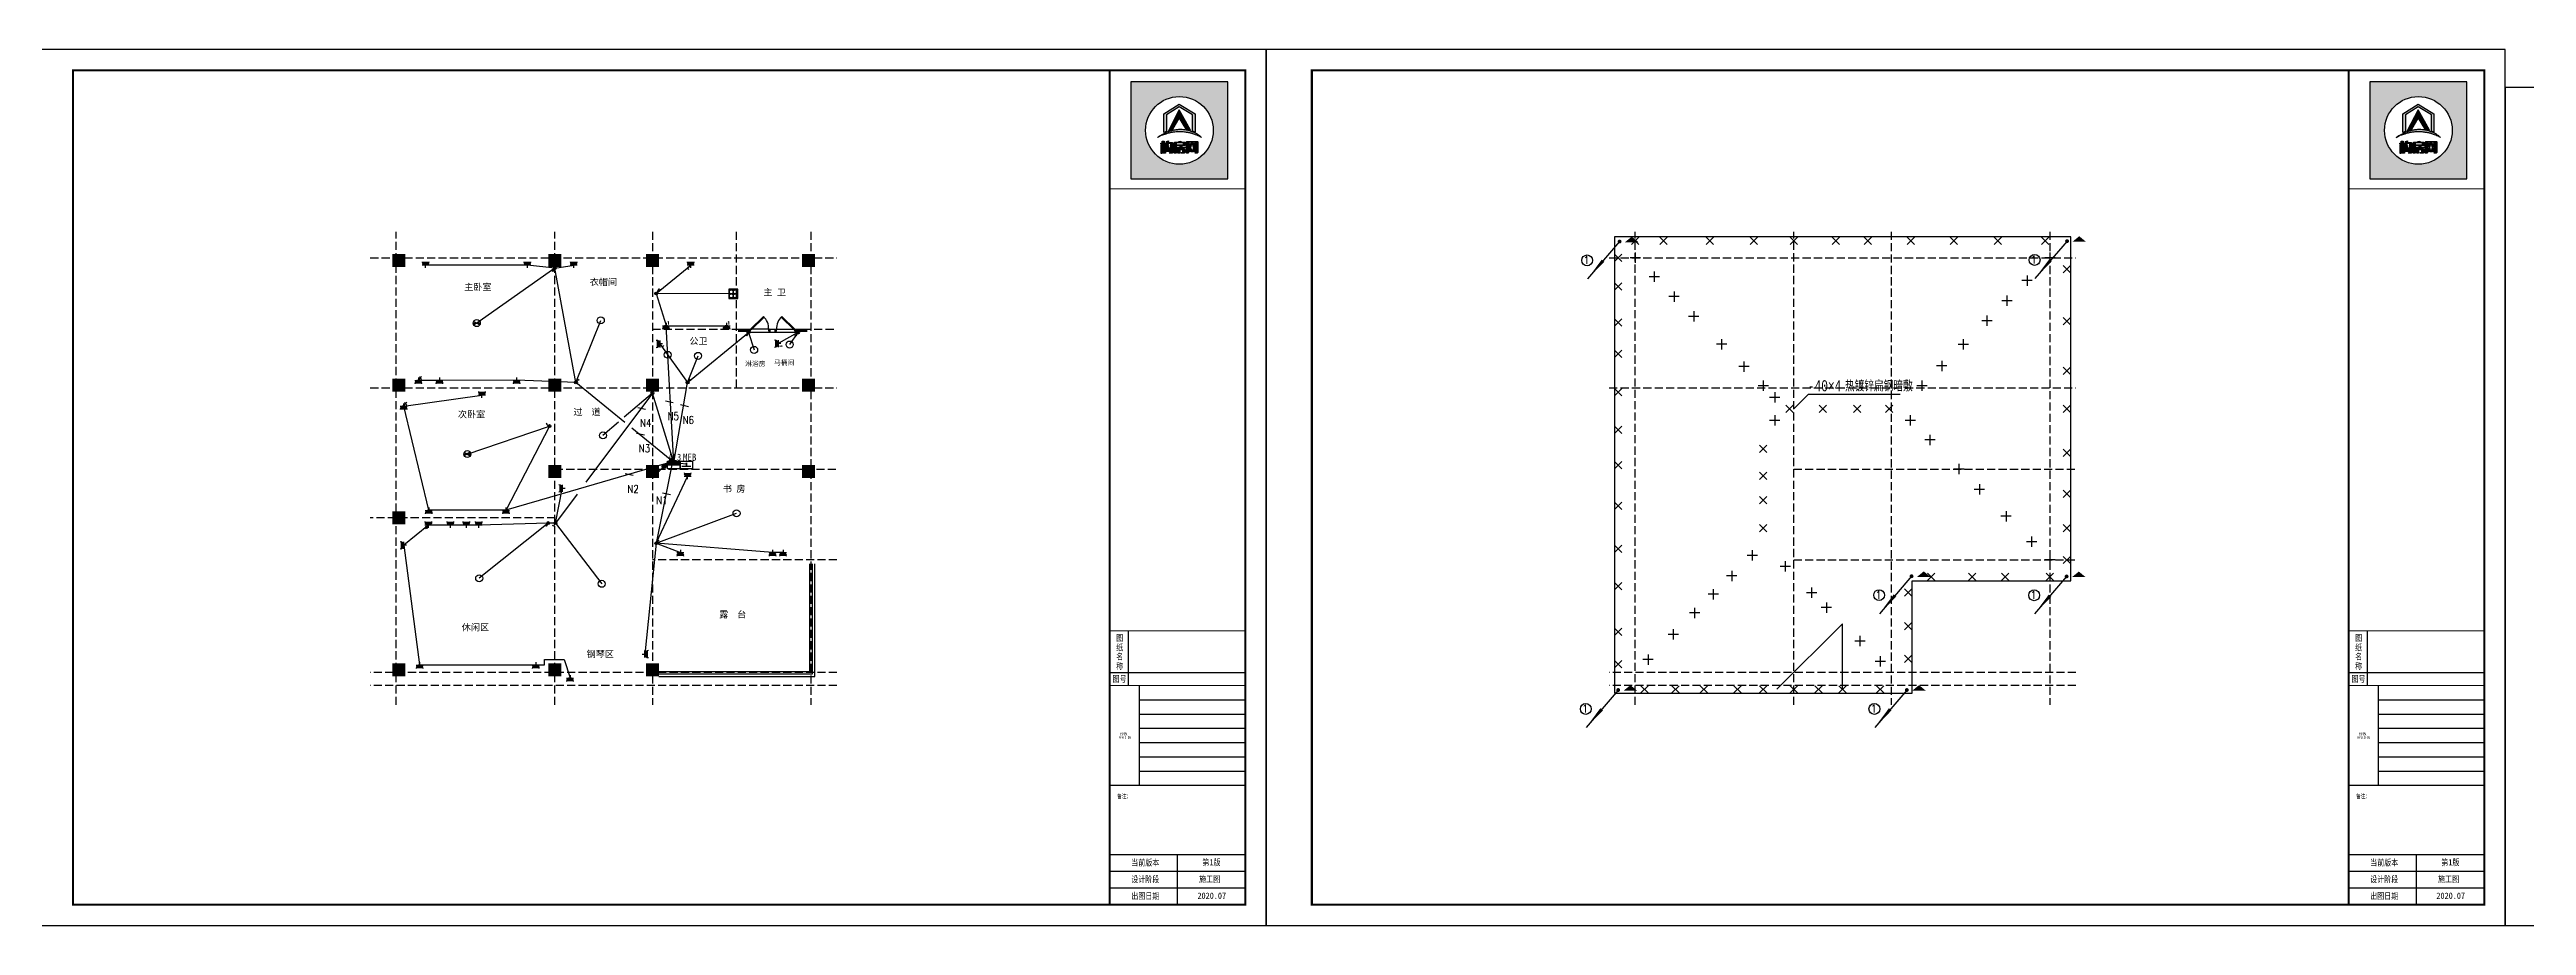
# Model space of a CAD drawing. Header units: millimetres. Extents: x -807114 to 42513, y -468455 to -61603.
# Drawn here: x -183873 to -107660, y -228981 to -202027 of the extents above; entities that cross this region are included whole.
import ezdxf
from ezdxf.enums import TextEntityAlignment as Align

# ---------------------------------------------------------------- set-up
doc = ezdxf.new("R2010")
doc.units = ezdxf.units.MM
doc.header["$LTSCALE"] = 1000
doc.linetypes.add('DASH', pattern=[0.35, 0.25, -0.1])
for name, color, linetype in [('2', 2, 'Continuous'), ('8', 8, 'Continuous'), ('_汉字', 7, 'Continuous'), ('EQUIP-动力', 3, 'Continuous'), ('EQUIP-照明', 3, 'Continuous'), ('EQUIP-箱柜', 3, 'Continuous'), ('FF-FIXT', 31, 'Continuous'), ('KL截面', 30, 'Continuous'), ('LWIRE', 4, 'Continuous'), ('PUB_TEXT', 3, 'Continuous'), ('PUB_TITLE', 4, 'Continuous'), ('WIRE-照明', 230, 'Continuous'), ('建-屋顶', 4, 'Continuous'), ('建-窗', 4, 'Continuous'), ('建-轴', 1, 'Continuous')]:
    doc.layers.add(name, color=color, linetype=linetype)
doc.styles.add('_TCH_LABEL', font='COMPLEX', dxfattribs={"bigfont": 'GBCBIG'})
doc.styles.add('COMPLEX', font='COMPLEX')
doc.styles.add('D', font='simhei.ttf', dxfattribs={"width": 0.75, "height": 7})
doc.styles.add('HZTXT', font='MONOTXT', dxfattribs={"width": 0.7, "height": 450, "bigfont": 'HZTXT'})
doc.styles.add('ROMANS', font='romans', dxfattribs={"width": 0.8})
doc.styles.add('ZDBOX', font='simsun.ttc', dxfattribs={"width": 0.7})
doc.styles.add('图框', font='simsun.ttc', dxfattribs={"width": 0.8})
doc.styles.add('宋体', font='simsun.ttc', dxfattribs={"width": 0.8})

# ---------------------------------------------------------------- blocks, each defined once
blk = doc.blocks.new('sadasfafa')
h = blk.add_hatch(color=252)
h.dxf.hatch_style = 1
h.paths.add_polyline_path([(1853311, -2488040), (1853311, -2490368), (1855639, -2490368), (1855639, -2488040)])
h.paths.add_polyline_path([(1855286, -2489204, 1), (1853664, -2489204, 1)], flags=16)
edge = h.paths.add_edge_path(flags=0)
edge.add_spline(control_points=[(1853945, -2489376), (1853935, -2489385), (1854022, -2489327), (1854064, -2489324), (1854178, -2489280), (1854273, -2489257), (1854375, -2489242), (1854470, -2489236), (1854555, -2489239), (1854630, -2489250), (1854700, -2489259), (1854781, -2489280), (1854854, -2489303), (1854917, -2489335), (1854967, -2489354), (1854993, -2489368), (1855014, -2489382), (1854982, -2489354), (1854965, -2489332), (1854910, -2489297), (1854854, -2489260), (1854784, -2489234), (1854713, -2489206), (1854640, -2489189), (1854569, -2489179), (1854497, -2489176), (1854414, -2489178), (1854321, -2489198), (1854229, -2489222), (1854147, -2489257), (1854080, -2489292), (1854021, -2489325), (1853977, -2489352), (1853953, -2489369), (1853945, -2489376)], knot_values=[0, 0, 0, 0, 114.670179, 423.637006, 763.89867, 1083.683754, 1343.405239, 1688.07646, 1952.326814, 2113.699055, 2375.693807, 2595.188681, 2872.839541, 3068.155951, 3238.592156, 3348.056762, 3361.095167, 3431.805845, 3527.265261, 3733.200323, 3952.805082, 4160.23278, 4398.128766, 4650.488133, 4837.16968, 5050.428326, 5308.684497, 5588.159898, 5913.430939, 6163.12325, 6398.139207, 6601.625078, 6772.549769, 6871.149972, 6871.149972, 6871.149972, 6871.149972], degree=3, periodic=1)
h.paths.add_polyline_path([(1854530, -2489580), (1854534, -2489580), (1854534, -2489603), (1854618, -2489603), (1854618, -2489621), (1854481, -2489621), (1854481, -2489650), (1854589, -2489650), (1854599, -2489656), (1854606, -2489666), (1854606, -2489733), (1854600, -2489742), (1854590, -2489750), (1854506, -2489750), (1854514, -2489740), (1854518, -2489731), (1854552, -2489731), (1854558, -2489728), (1854560, -2489721), (1854560, -2489675), (1854558, -2489670), (1854553, -2489667), (1854481, -2489667), (1854481, -2489750), (1854436, -2489750), (1854436, -2489626), (1854433, -2489621), (1854406, -2489621), (1854406, -2489603), (1854488, -2489603), (1854488, -2489590)], flags=0)
h.paths.add_polyline_path([(1854486, -2489468), (1854506, -2489461), (1854506, -2489485), (1854510, -2489489), (1854601, -2489489), (1854609, -2489494), (1854615, -2489502), (1854615, -2489556), (1854607, -2489564), (1854599, -2489569), (1854401, -2489569), (1854394, -2489573), (1854394, -2489750), (1854349, -2489750), (1854349, -2489504), (1854355, -2489495), (1854367, -2489489), (1854462, -2489489), (1854462, -2489474)], flags=0)
h.paths.add_polyline_path([(1854394, -2489554), (1854394, -2489512), (1854404, -2489506), (1854562, -2489506), (1854570, -2489513), (1854570, -2489554)], flags=0)
h.paths.add_polyline_path([(1854214, -2489569), (1854203, -2489632), (1854193, -2489683), (1854194, -2489689), (1854218, -2489689), (1854220, -2489683), (1854214, -2489633), (1854254, -2489614), (1854263, -2489686), (1854263, -2489700), (1854255, -2489709), (1854159, -2489709), (1854150, -2489702), (1854148, -2489692), (1854173, -2489569)], flags=0)
h.paths.add_polyline_path([(1854187, -2489466), (1854213, -2489458), (1854207, -2489496), (1854296, -2489496), (1854305, -2489498), (1854312, -2489505), (1854314, -2489513), (1854314, -2489733), (1854310, -2489741), (1854301, -2489750), (1854231, -2489750), (1854238, -2489741), (1854243, -2489730), (1854261, -2489730), (1854268, -2489727), (1854270, -2489720), (1854270, -2489531), (1854270, -2489526), (1854267, -2489521), (1854260, -2489516), (1854202, -2489516), (1854201, -2489534), (1854196, -2489558), (1854150, -2489558), (1854159, -2489535), (1854165, -2489504), (1854167, -2489471)], flags=0)
h.paths.add_polyline_path([(1854140, -2489544), (1854140, -2489750), (1854114, -2489750), (1854114, -2489544)], flags=0)
h.paths.add_polyline_path([(1854056, -2489544), (1854053, -2489750), (1854031, -2489750), (1854031, -2489544)], flags=0)
h.paths.add_polyline_path([(1854107, -2489459), (1854107, -2489508), (1854139, -2489508), (1854139, -2489527), (1854107, -2489527), (1854107, -2489750), (1854062, -2489750), (1854062, -2489527), (1854029, -2489527), (1854029, -2489508), (1854062, -2489508), (1854062, -2489459)], flags=0)
h.paths.add_polyline_path([(1854209, -2489211), (1854471, -2488714), (1854743, -2489200), (1854618, -2489155), (1854470, -2488913), (1854318, -2489172)], flags=0)
h.paths.add_polyline_path([(1854102, -2488808), (1854470, -2488575), (1854848, -2488810), (1854848, -2489247), (1854790, -2489223), (1854790, -2488832), (1854471, -2488643), (1854168, -2488829), (1854168, -2489231), (1854102, -2489257)], flags=0)
h.paths.add_polyline_path([(1854685, -2489750), (1854641, -2489750), (1854641, -2489488), (1854641, -2489484), (1854646, -2489475), (1854656, -2489467), (1854898, -2489467), (1854907, -2489471), (1854916, -2489478), (1854916, -2489731), (1854908, -2489743), (1854902, -2489750), (1854847, -2489750), (1854858, -2489732), (1854866, -2489731), (1854869, -2489724), (1854869, -2489718), (1854867, -2489718), (1854836, -2489718), (1854826, -2489684), (1854814, -2489718), (1854746, -2489718), (1854736, -2489684), (1854722, -2489718), (1854689, -2489718), (1854689, -2489709), (1854691, -2489709), (1854720, -2489621), (1854685, -2489512)], flags=0)
h.paths.add_polyline_path([(1854779, -2489518), (1854809, -2489621), (1854781, -2489709), (1854777, -2489709), (1854750, -2489621), (1854775, -2489518)], flags=0)
h = blk.add_hatch(color=7)
h.dxf.hatch_style = 1
h.paths.add_polyline_path([(1854102, -2489257), (1854168, -2489231), (1854168, -2488829), (1854471, -2488643), (1854790, -2488832), (1854790, -2489223), (1854848, -2489247), (1854848, -2488810), (1854470, -2488575), (1854102, -2488808)])
h = blk.add_hatch(color=7)
h.dxf.hatch_style = 1
h.paths.add_polyline_path([(1854318, -2489172), (1854470, -2488913), (1854618, -2489155), (1854743, -2489200), (1854471, -2488714), (1854209, -2489211)])
h = blk.add_hatch(color=7)
h.dxf.hatch_style = 1
edge = h.paths.add_edge_path()
edge.add_spline(control_points=[(1853945, -2489376), (1853953, -2489369), (1853977, -2489352), (1854021, -2489325), (1854080, -2489292), (1854147, -2489257), (1854229, -2489222), (1854321, -2489198), (1854414, -2489178), (1854497, -2489176), (1854569, -2489179), (1854640, -2489189), (1854713, -2489206), (1854784, -2489234), (1854854, -2489260), (1854910, -2489297), (1854965, -2489332), (1854982, -2489354), (1855014, -2489382), (1854993, -2489368), (1854967, -2489354), (1854917, -2489335), (1854854, -2489303), (1854781, -2489280), (1854700, -2489259), (1854630, -2489250), (1854555, -2489239), (1854470, -2489236), (1854375, -2489242), (1854273, -2489257), (1854178, -2489280), (1854064, -2489324), (1854022, -2489327), (1853935, -2489385), (1853945, -2489376)], knot_values=[0, 0, 0, 0, 98.600203, 269.524894, 473.010766, 708.026723, 957.719033, 1282.990074, 1562.465475, 1820.721647, 2033.980292, 2220.661839, 2473.021206, 2710.917192, 2918.34489, 3137.949649, 3343.884711, 3439.344127, 3510.054805, 3523.09321, 3632.557816, 3802.994021, 3998.310431, 4275.961291, 4495.456165, 4757.450917, 4918.823158, 5183.073513, 5527.744733, 5787.466218, 6107.251302, 6447.512966, 6756.479793, 6871.149972, 6871.149972, 6871.149972, 6871.149972], degree=3, periodic=1)
h = blk.add_hatch(color=7)
h.dxf.hatch_style = 1
h.paths.add_polyline_path([(1854062, -2489459), (1854062, -2489508), (1854029, -2489508), (1854029, -2489527), (1854062, -2489527), (1854062, -2489750), (1854107, -2489750), (1854107, -2489527), (1854139, -2489527), (1854139, -2489508), (1854107, -2489508), (1854107, -2489459)])
h = blk.add_hatch(color=7)
h.dxf.hatch_style = 1
h.paths.add_polyline_path([(1854167, -2489471), (1854165, -2489504), (1854159, -2489535), (1854150, -2489558), (1854196, -2489558), (1854201, -2489534), (1854202, -2489516), (1854260, -2489516), (1854267, -2489521), (1854270, -2489526), (1854270, -2489531), (1854270, -2489720), (1854268, -2489727), (1854261, -2489730), (1854243, -2489730), (1854238, -2489741), (1854231, -2489750), (1854301, -2489750), (1854310, -2489741), (1854314, -2489733), (1854314, -2489513), (1854312, -2489505), (1854305, -2489498), (1854296, -2489496), (1854207, -2489496), (1854213, -2489458), (1854187, -2489466)])
h = blk.add_hatch(color=7)
h.dxf.hatch_style = 1
h.paths.add_polyline_path([(1854462, -2489474), (1854462, -2489489), (1854367, -2489489), (1854355, -2489495), (1854349, -2489504), (1854349, -2489750), (1854394, -2489750), (1854394, -2489573), (1854401, -2489569), (1854599, -2489569), (1854607, -2489564), (1854615, -2489556), (1854615, -2489502), (1854609, -2489494), (1854601, -2489489), (1854510, -2489489), (1854506, -2489485), (1854506, -2489461), (1854486, -2489468)])
h.paths.add_polyline_path([(1854394, -2489554), (1854394, -2489512), (1854404, -2489506), (1854562, -2489506), (1854570, -2489513), (1854570, -2489554)], flags=16)
h = blk.add_hatch(color=7)
h.dxf.hatch_style = 1
h.paths.add_polyline_path([(1854031, -2489544), (1854031, -2489750), (1854053, -2489750), (1854056, -2489544)])
h = blk.add_hatch(color=7)
h.dxf.hatch_style = 1
h.paths.add_polyline_path([(1854114, -2489544), (1854114, -2489750), (1854140, -2489750), (1854140, -2489544)])
h = blk.add_hatch(color=7)
h.dxf.hatch_style = 1
h.paths.add_polyline_path([(1854173, -2489569), (1854148, -2489692), (1854150, -2489702), (1854159, -2489709), (1854255, -2489709), (1854263, -2489700), (1854263, -2489686), (1854254, -2489614), (1854214, -2489633), (1854220, -2489683), (1854218, -2489689), (1854194, -2489689), (1854193, -2489683), (1854203, -2489632), (1854214, -2489569)])
h = blk.add_hatch(color=7)
h.dxf.hatch_style = 1
h.paths.add_polyline_path([(1854488, -2489590), (1854488, -2489603), (1854406, -2489603), (1854406, -2489621), (1854433, -2489621), (1854436, -2489626), (1854436, -2489750), (1854481, -2489750), (1854481, -2489667), (1854553, -2489667), (1854558, -2489670), (1854560, -2489675), (1854560, -2489721), (1854558, -2489728), (1854552, -2489731), (1854518, -2489731), (1854514, -2489740), (1854506, -2489750), (1854590, -2489750), (1854600, -2489742), (1854606, -2489733), (1854606, -2489666), (1854599, -2489656), (1854589, -2489650), (1854481, -2489650), (1854481, -2489621), (1854618, -2489621), (1854618, -2489603), (1854534, -2489603), (1854534, -2489580), (1854530, -2489580)])
h = blk.add_hatch(color=7)
h.dxf.hatch_style = 1
h.paths.add_polyline_path([(1854685, -2489512), (1854685, -2489493), (1854693, -2489483), (1854862, -2489483), (1854869, -2489491), (1854869, -2489724), (1854866, -2489731), (1854858, -2489732), (1854847, -2489750), (1854902, -2489750), (1854908, -2489743), (1854916, -2489731), (1854916, -2489478), (1854907, -2489471), (1854898, -2489467), (1854656, -2489467), (1854646, -2489475), (1854641, -2489484), (1854641, -2489488), (1854641, -2489750), (1854685, -2489750)])
h = blk.add_hatch(color=7)
h.dxf.hatch_style = 1
h.paths.add_polyline_path([(1854866, -2489709), (1854840, -2489621), (1854866, -2489512), (1854836, -2489512), (1854824, -2489558), (1854808, -2489512), (1854745, -2489512), (1854734, -2489557), (1854719, -2489512), (1854689, -2489512), (1854720, -2489621), (1854691, -2489709), (1854689, -2489709), (1854689, -2489710), (1854689, -2489718), (1854722, -2489718), (1854736, -2489684), (1854746, -2489718), (1854814, -2489718), (1854826, -2489684), (1854836, -2489718), (1854867, -2489718), (1854867, -2489709)])
h.paths.add_polyline_path([(1854779, -2489518), (1854809, -2489621), (1854781, -2489709), (1854777, -2489709), (1854750, -2489621), (1854775, -2489518)], flags=16)
for points in [[(1855639, -2488040), (1853311, -2488040), (1853311, -2490368), (1855639, -2490368)], [(1854102, -2489257), (1854102, -2488808), (1854470, -2488575), (1854848, -2488810), (1854848, -2489247), (1854790, -2489223), (1854790, -2488832), (1854471, -2488643), (1854168, -2488829), (1854168, -2489231)], [(1854209, -2489211), (1854318, -2489172), (1854470, -2488913), (1854618, -2489155), (1854743, -2489200), (1854471, -2488714)], [(1854062, -2489459), (1854107, -2489459), (1854107, -2489508), (1854139, -2489508), (1854139, -2489527), (1854107, -2489527), (1854107, -2489750), (1854062, -2489750), (1854062, -2489527), (1854029, -2489527), (1854029, -2489508), (1854062, -2489508)], [(1854462, -2489474), (1854486, -2489468), (1854506, -2489461), (1854506, -2489485), (1854510, -2489489), (1854601, -2489489), (1854609, -2489494), (1854615, -2489502), (1854615, -2489556), (1854607, -2489564), (1854599, -2489569), (1854401, -2489569), (1854394, -2489573), (1854394, -2489750), (1854349, -2489750), (1854349, -2489504), (1854355, -2489495), (1854367, -2489489), (1854462, -2489489)], [(1854056, -2489544), (1854031, -2489544), (1854031, -2489750), (1854053, -2489750)], [(1854114, -2489544), (1854140, -2489544), (1854140, -2489750), (1854114, -2489750)], [(1854394, -2489554), (1854570, -2489554), (1854570, -2489513), (1854562, -2489506), (1854404, -2489506), (1854394, -2489512)], [(1854488, -2489590), (1854530, -2489580), (1854534, -2489580), (1854534, -2489603), (1854618, -2489603), (1854618, -2489621), (1854481, -2489621), (1854481, -2489650), (1854589, -2489650), (1854599, -2489656), (1854606, -2489666), (1854606, -2489733), (1854600, -2489742), (1854590, -2489750), (1854506, -2489750), (1854514, -2489740), (1854518, -2489731), (1854552, -2489731), (1854558, -2489728), (1854560, -2489721), (1854560, -2489675), (1854558, -2489670), (1854553, -2489667), (1854481, -2489667), (1854481, -2489750), (1854436, -2489750), (1854436, -2489626), (1854433, -2489621), (1854406, -2489621), (1854406, -2489603), (1854488, -2489603)], [(1854641, -2489750), (1854641, -2489488), (1854641, -2489484), (1854646, -2489475), (1854656, -2489467), (1854898, -2489467), (1854907, -2489471), (1854916, -2489478), (1854916, -2489731), (1854908, -2489743), (1854902, -2489750), (1854847, -2489750), (1854858, -2489732), (1854866, -2489731), (1854869, -2489724), (1854869, -2489491), (1854862, -2489483), (1854693, -2489483), (1854685, -2489493), (1854685, -2489750)], [(1854775, -2489518), (1854779, -2489518), (1854809, -2489621), (1854781, -2489709), (1854777, -2489709), (1854750, -2489621)]]:
    blk.add_lwpolyline(points, close=True)
for points in [[(1854167, -2489471), (1854187, -2489466), (1854213, -2489458), (1854207, -2489496), (1854296, -2489496), (1854305, -2489498), (1854312, -2489505), (1854314, -2489513), (1854314, -2489733), (1854310, -2489741), (1854301, -2489750), (1854231, -2489750), (1854238, -2489741), (1854243, -2489730), (1854261, -2489730), (1854268, -2489727), (1854270, -2489720), (1854270, -2489531), (1854270, -2489526), (1854267, -2489521), (1854260, -2489516), (1854202, -2489516), (1854201, -2489534), (1854196, -2489558), (1854150, -2489558), (1854150, -2489558), (1854159, -2489535), (1854165, -2489504), (1854167, -2489471)], [(1854173, -2489569), (1854214, -2489569), (1854203, -2489632), (1854193, -2489683), (1854194, -2489689), (1854218, -2489689), (1854220, -2489683), (1854214, -2489633), (1854254, -2489614), (1854263, -2489686), (1854263, -2489700), (1854255, -2489709), (1854159, -2489709), (1854150, -2489702), (1854148, -2489692), (1854173, -2489569)], [(1854866, -2489709), (1854866, -2489709), (1854867, -2489709), (1854867, -2489718), (1854836, -2489718), (1854826, -2489684), (1854814, -2489718), (1854746, -2489718), (1854736, -2489684), (1854722, -2489718), (1854689, -2489718), (1854689, -2489710), (1854689, -2489709), (1854691, -2489709), (1854720, -2489621), (1854689, -2489512)]]:
    blk.add_lwpolyline(points)
at = {"color": 7}
blk.add_lwpolyline([(1854689, -2489512), (1854719, -2489512), (1854734, -2489557), (1854745, -2489512), (1854808, -2489512), (1854824, -2489558), (1854836, -2489512), (1854866, -2489512), (1854840, -2489621), (1854866, -2489709)], dxfattribs=at)
blk.add_circle((1854475, -2489204), 811)
at = {"start_tangent": (-0.74079, -0.671736), "end_tangent": (-0.74079, -0.671736)}
blk.add_spline([(1853945, -2489376), (1853977, -2489357), (1854071, -2489318), (1854178, -2489282), (1854280, -2489257), (1854365, -2489245), (1854479, -2489238), (1854566, -2489241), (1854619, -2489248), (1854704, -2489261), (1854775, -2489279), (1854861, -2489308), (1854920, -2489335), (1854972, -2489357), (1855003, -2489375), (1855007, -2489377), (1854990, -2489361), (1854968, -2489339), (1854913, -2489299), (1854851, -2489261), (1854787, -2489235), (1854714, -2489208), (1854633, -2489189), (1854572, -2489180), (1854501, -2489177), (1854416, -2489181), (1854326, -2489198), (1854222, -2489227), (1854146, -2489259), (1854077, -2489294), (1854019, -2489327), (1853971, -2489357), (1853945, -2489376)], degree=3, dxfattribs=at)
blk = doc.blocks.new('SSSS')
at = {"layer": 'EQUIP-照明'}
for p, q in [((-14583, 165615), (-14895, 165435)), ((-14895, 165615), (-14583, 165435)), ((-14919, 165525), (-14559, 165525))]:
    blk.add_line(p, q, dxfattribs=at)
blk.add_circle((-14739, 165525), 180, dxfattribs=at)
blk = doc.blocks.new('LLLL')
at = {"layer": 'EQUIP-照明'}
h = blk.add_hatch(color=256, dxfattribs=at)
edge = h.paths.add_edge_path()
edge.add_arc((-15117, 164271), 72, 0, 360)
for q in [(-15090, 164321), (-14961, 164396)]:
    blk.add_line((-15025, 164433), q, dxfattribs=at)
blk.add_circle((-15117, 164271), 72, dxfattribs=at)
blk = doc.blocks.new('rrrr')
at = {"layer": 'EQUIP-照明'}
h = blk.add_hatch(color=256, dxfattribs=at)
edge = h.paths.add_edge_path()
edge.add_arc((-128876, 125039), 72, 0, 360)
for p, q in [((-128745, 125273), (-128869, 125059)), ((-128817, 125149), (-128752, 125111)), ((-128781, 125211), (-128716, 125174)), ((-128745, 125273), (-128680, 125236))]:
    blk.add_line(p, q, dxfattribs=at)
blk.add_circle((-128876, 125039), 72, dxfattribs=at)
blk = doc.blocks.new('PPPP')
at = {"layer": 'EQUIP-动力'}
h = blk.add_hatch(color=256, dxfattribs=at)
edge = h.paths.add_edge_path()
edge.add_line((-12365, 164817), (-12018, 164817))
edge.add_arc((-12191, 164769), 180, 15.43317, 164.56683)
for p, q in [((-12370, 164949), (-12010, 164949)), ((-12365, 164817), (-12018, 164817)), ((-12364, 164817), (-12017, 164817)), ((-12190, 165093), (-12190, 164817))]:
    blk.add_line(p, q, dxfattribs=at)
for centre, start, end in [((-12190, 164769), 0, 180), ((-12191, 164769), 15.43317, 164.56683)]:
    blk.add_arc(centre, 180, start, end, dxfattribs=at)
blk = doc.blocks.new('CCCC')
at = {"layer": 'EQUIP-箱柜'}
blk.add_lwpolyline([(-15699, 163394), (-15219, 163394), (-15219, 163094), (-15699, 163094)], close=True, dxfattribs=at)
at = {"layer": 'EQUIP-箱柜', "const_width": 60}
for points in [[(-15279, 163292), (-15639, 163292)], [(-15459, 163292), (-15459, 163154)]]:
    blk.add_lwpolyline(points, dxfattribs=at)
blk = doc.blocks.new('BBBB')
at = {"layer": 'EQUIP-箱柜'}
blk.add_hatch(color=256, dxfattribs=at).paths.add_polyline_path([(-13534, 163244), (-14014, 163244), (-14014, 163094), (-13534, 163094)])
blk.add_line((-14014, 163244), (-13534, 163244), dxfattribs=at)
blk.add_lwpolyline([(-13534, 163394), (-13534, 163094), (-14014, 163094), (-14014, 163394)], close=True, dxfattribs=at)
blk = doc.blocks.new('$TelecSys$00000009')
for p, q in [((0.5, 0.5), (-0.5, -0.5)), ((-0.5, 0.5), (0.5, -0.5))]:
    blk.add_line(p, q)

msp = doc.modelspace()

# ---------------------------------------------------------------- hatches: boundary and pattern name
h = msp.add_hatch(color=251)
h.dxf.hatch_style = 1
h.paths.add_polyline_path([(-173325.1, -208714.8), (-172925.1, -208714.8), (-172925.1, -208314.8), (-173325.1, -208314.8)])
h = msp.add_hatch(color=251)
h.dxf.hatch_style = 1
h.paths.add_polyline_path([(-168525.1, -208714.8), (-168125.1, -208714.8), (-168125.1, -208314.8), (-168525.1, -208314.8)])
h = msp.add_hatch(color=251)
h.dxf.hatch_style = 1
h.paths.add_polyline_path([(-165525.1, -208714.8), (-165125.1, -208714.8), (-165125.1, -208314.8), (-165525.1, -208314.8)])
h = msp.add_hatch(color=251)
h.dxf.hatch_style = 1
h.paths.add_polyline_path([(-160725.1, -208714.8), (-160325.1, -208714.8), (-160325.1, -208314.8), (-160725.1, -208314.8)])
h = msp.add_hatch(color=251)
h.dxf.hatch_style = 1
h.paths.add_polyline_path([(-173325.1, -212154.8), (-172925.1, -212154.8), (-172925.1, -212554.8), (-173325.1, -212554.8)])
h = msp.add_hatch(color=251)
h.dxf.hatch_style = 1
h.paths.add_polyline_path([(-168525.1, -212154.8), (-168525.1, -212554.8), (-168125.1, -212554.8), (-168125.1, -212154.8)])
h = msp.add_hatch(color=251)
h.dxf.hatch_style = 1
h.paths.add_polyline_path([(-165525.1, -212154.8), (-165525.1, -212554.8), (-165125.1, -212554.8), (-165125.1, -212154.8)])
h = msp.add_hatch(color=251)
h.dxf.hatch_style = 1
h.paths.add_polyline_path([(-160725.1, -212154.8), (-160325.1, -212154.8), (-160325.1, -212554.8), (-160725.1, -212554.8)])
h = msp.add_hatch(color=251)
h.dxf.hatch_style = 1
h.paths.add_polyline_path([(-168525.1, -214814.8), (-168525.1, -215214.8), (-168125.1, -215214.8), (-168125.1, -214814.8)])
h = msp.add_hatch(color=251)
h.dxf.hatch_style = 1
h.paths.add_polyline_path([(-165525.1, -214814.8), (-165525.1, -215214.8), (-165125.1, -215214.8), (-165125.1, -214814.8)])
h = msp.add_hatch(color=251)
h.dxf.hatch_style = 1
h.paths.add_polyline_path([(-160725.1, -214814.8), (-160325.1, -214814.8), (-160325.1, -215214.8), (-160725.1, -215214.8)])
h = msp.add_hatch(color=251)
h.dxf.hatch_style = 1
h.paths.add_polyline_path([(-173325.1, -216234.8), (-172925.1, -216234.8), (-172925.1, -216634.8), (-173325.1, -216634.8)])
h = msp.add_hatch(color=251)
h.dxf.hatch_style = 1
h.paths.add_polyline_path([(-173325.1, -220914.8), (-173325.1, -221314.8), (-172925.1, -221314.8), (-172925.1, -220914.8)])
h = msp.add_hatch(color=251)
h.dxf.hatch_style = 1
h.paths.add_polyline_path([(-168525.1, -220914.8), (-168525.1, -221314.8), (-168125.1, -221314.8), (-168125.1, -220914.8)])
h = msp.add_hatch(color=251)
h.dxf.hatch_style = 1
h.paths.add_polyline_path([(-165525.1, -220914.8), (-165525.1, -221314.8), (-165125.1, -221314.8), (-165125.1, -220914.8)])
at = {"layer": '2'}
for points in [[(-135624.1, -207935.4, 1), (-135504.1, -207935.4, 1)], [(-121855.8, -207921.5, 1), (-121735.8, -207921.5, 1)], [(-126639.4, -218235.4, 1), (-126519.4, -218235.4, 1)], [(-121868.9, -218240.3, 1), (-121748.9, -218240.3, 1)], [(-135665.4, -221735.7, 1), (-135545.4, -221735.7, 1)], [(-126784.9, -221735.7, 1), (-126664.9, -221735.7, 1)]]:
    msp.add_hatch(color=256, dxfattribs=at).paths.add_polyline_path(points)
at = {"layer": 'LWIRE'}
h = msp.add_hatch(color=256, dxfattribs=at)
edge = h.paths.add_edge_path()
edge.add_arc((-164965.1, -214858.5), 57.6, 180, 540)
for points in [[(-164925.3, -214819.8), (-164804.4, -214724.5), (-164832.2, -214701.8)], [(-165203.4, -215098.5), (-165082.5, -215003.2), (-165110.3, -214980.4)]]:
    msp.add_hatch(color=256, dxfattribs=at).paths.add_polyline_path(points)

# ---------------------------------------------------------------- linework, layer by layer
at = {"color": 251}
for p, q in [((-161745, -210634.8), (-162305, -210634.8)), ((-161505.2, -210634.8), (-160945.2, -210634.8))]:
    msp.add_line(p, q, dxfattribs=at)
for p, q in [((-150674.6, -221600.8), (-150674.6, -219916.1)), ((-112553.3, -221600.8), (-112553.3, -219916.1)), ((-151252.2, -221199.7), (-147080.7, -221199.7)), ((-113130.8, -221199.7), (-108959.3, -221199.7))]:
    msp.add_line(p, q)
at = {"const_width": 32.1}
for points in [[(-151252.2, -206314.3), (-147080.7, -206314.3)], [(-113130.8, -206314.3), (-108959.3, -206314.3)], [(-151252.2, -219916.1), (-147080.7, -219916.1)], [(-113130.8, -219916.1), (-108959.3, -219916.1)], [(-151252.2, -221600.8), (-147080.7, -221600.8)], [(-113130.8, -221600.8), (-108959.3, -221600.8)], [(-151252.2, -224667.2), (-147080.7, -224667.2)], [(-113130.8, -224667.2), (-108959.3, -224667.2)]]:
    msp.add_lwpolyline(points, dxfattribs=at)
msp.add_lwpolyline([(-135723.7, -221834.8), (-126563.7, -221834.8), (-126563.7, -218374.8), (-121683.7, -218374.8), (-121683.7, -207794.8), (-135723.7, -207794.8)], close=True)
at = {"layer": '2'}
for p, q in [((-135564.1, -207935.4), (-136554.5, -209087)), ((-121795.8, -207921.5), (-122786.2, -209073.1)), ((-126579.4, -218235.4), (-127569.8, -219387)), ((-121808.9, -218240.3), (-122799.2, -219391.9)), ((-135605.4, -221735.7), (-136595.7, -222887.3)), ((-126724.9, -221735.7), (-127715.3, -222887.3))]:
    msp.add_line(p, q, dxfattribs=at)
for points in [[(-135189.5, -207956.3, 418, 0.421, 0), (-135189.5, -207785.8, 418, 0.421, 0)], [(-121421.2, -207942.4, 418, 0.421, 0), (-121421.2, -207771.9, 418, 0.421, 0)], [(-136554.5, -209087, 0, 105.6, 0), (-136073.3, -208527.5, 105.6, 105.6, 0)], [(-122786.2, -209073.1, 0, 105.6, 0), (-122305, -208513.6, 105.6, 105.6, 0)], [(-126204.8, -218256.3, 418, 0.421, 0), (-126204.8, -218085.8, 418, 0.421, 0)], [(-121434.2, -218261.2, 418, 0.421, 0), (-121434.2, -218090.7, 418, 0.421, 0)], [(-127569.8, -219387, 0, 105.6, 0), (-127088.6, -218827.5, 105.6, 105.6, 0)], [(-122799.2, -219391.9, 0, 105.6, 0), (-122318, -218832.4, 105.6, 105.6, 0)], [(-135230.7, -221756.6, 418, 0.421, 0), (-135230.7, -221586.2, 418, 0.421, 0)], [(-126350.3, -221756.6, 418, 0.421, 0), (-126350.3, -221586.2, 418, 0.421, 0)], [(-136595.7, -222887.3, 0, 105.6, 0), (-136114.5, -222327.8, 105.6, 105.6, 0)], [(-127715.3, -222887.3, 0, 105.6, 0), (-127234.1, -222327.8, 105.6, 105.6, 0)]]:
    msp.add_lwpolyline(points, format="xyseb", dxfattribs=at)
for centre in [(-136563, -208516.6), (-122794.7, -208502.7), (-127578.3, -218816.6), (-122807.7, -218821.5), (-136604.2, -222316.9), (-127723.8, -222316.9)]:
    msp.add_circle(centre, 167.3, dxfattribs=at)
at = {"layer": '8', "color": 161}
for p, q in [((-162710.1, -209545.7), (-162962.1, -209545.7)), ((-162836.1, -209419.7), (-162836.1, -209671.7))]:
    msp.add_line(p, q, dxfattribs=at)
msp.add_lwpolyline([(-162962.1, -209419.7), (-162962.1, -209671.7), (-162710.1, -209671.7), (-162710.1, -209419.7)], close=True, dxfattribs=at)
at = {"layer": '_汉字'}
for p, q in [((-130203.7, -213084.8), (-129754.2, -212635.3)), ((-129754.2, -212635.3), (-126928.5, -212635.3))]:
    msp.add_line(p, q, dxfattribs=at)
at = {"layer": 'EQUIP-照明'}
for p, q in [((-165775.1, -213044.2, 165995.4), (-165531, -213096.2, 165995.4)), ((-164925.4, -212834, 165995.4), (-164681.3, -212886, 165995.4)), ((-164460.6, -212954.8, 165995.4), (-164216.5, -213006.8, 165995.4)), ((-165812.2, -213826.9, 165995.4), (-165568.1, -213878.9, 165995.4)), ((-166163.1, -215074.4, 165995.4), (-165919, -215126.4, 165995.4)), ((-165013.7, -215668.6, 165995.4), (-164769.6, -215720.6, 165995.4))]:
    msp.add_line(p, q, dxfattribs=at)
msp.add_lwpolyline([(-162976.1, -209405.7), (-162976.1, -209685.7), (-162696.1, -209685.7), (-162696.1, -209405.7)], close=True, dxfattribs=at)
for centre, radius in [((-162897.4, -209484.5), 61.3), ((-162897.4, -209607), 61.3), ((-162774.9, -209484.5), 61.3), ((-162774.9, -209607), 61.3), ((-166911.1, -210360.9), 107.7), ((-161101, -211104.4), 107.7), ((-163919.3, -211454), 107.7), ((-162193.2, -211269.2), 107.7), ((-166843.7, -213901.7), 107.7), ((-162735.4, -216298.3), 107.7), ((-170653.4, -218296.2), 107.7), ((-166882.1, -218468.2), 107.7)]:
    msp.add_circle(centre, radius, dxfattribs=at)
at = {"layer": 'FF-FIXT', "ltscale": 3}
for p, q in [((-162305, -210694.8), (-162305, -210634.8)), ((-161745, -210694.8), (-161745, -210634.8)), ((-161505.2, -210694.8), (-161505.2, -210634.8)), ((-160945.2, -210694.8), (-160945.2, -210634.8))]:
    msp.add_line(p, q, dxfattribs=at)
for points in [[(-162685.1, -210634.8), (-162305, -210634.8)], [(-162685.1, -210664.8), (-162305, -210664.8)], [(-162685.1, -210694.8), (-162305, -210694.8)], [(-161745, -210634.8), (-160565.1, -210634.8)], [(-161745, -210664.8), (-161685.1, -210664.8)], [(-161745, -210694.8), (-161685.1, -210694.8)], [(-161565.1, -210664.8), (-161505.2, -210664.8)], [(-161565.1, -210694.8), (-161505.2, -210694.8)], [(-160945.2, -210664.8), (-160565.1, -210664.8)], [(-160945.2, -210694.8), (-160565.1, -210694.8)], [(-165125.1, -221314.8), (-160325.1, -221314.8), (-160325.1, -217854.8)], [(-165125.1, -221239.8), (-160400.1, -221239.8), (-160400.1, -217854.8)], [(-165125.1, -221164.8), (-160475.1, -221164.8), (-160475.1, -217854.8)]]:
    msp.add_lwpolyline(points, dxfattribs=at)
at = {"layer": 'LWIRE'}
msp.add_line((-165204.5, -215098.5), (-164636.3, -214530.3), dxfattribs=at)
msp.add_lwpolyline([(-164832.2, -214701.7), (-164925.3, -214819.8), (-164804.3, -214724.5)], close=True, dxfattribs=at)
msp.add_circle((-164965.1, -214858.5), 57.6, dxfattribs=at)
at = {"layer": 'PUB_TITLE'}
for p, q in [((-151252.2, -226799.2), (-147080.7, -226799.2)), ((-149166.5, -228339.4), (-149166.5, -226799.2)), ((-113130.8, -226799.2), (-108959.3, -226799.2)), ((-111045.1, -228339.4), (-111045.1, -226799.2)), ((-151252.2, -227312.6), (-147080.7, -227312.6)), ((-151252.2, -227826), (-147080.7, -227826)), ((-113130.8, -227312.6), (-108959.3, -227312.6)), ((-113130.8, -227826), (-108959.3, -227826))]:
    msp.add_line(p, q, dxfattribs=at)
for points in [[(-184560.3, -228981.2), (-146438.9, -228981.2), (-146438.9, -202026.7), (-184560.3, -202026.7)], [(-183153.9, -228339.4), (-147080.7, -228339.4), (-147080.7, -202668.4), (-183153.9, -202668.4)], [(-146438.9, -228981.2), (-108317.5, -228981.2), (-108317.5, -202026.7), (-146438.9, -202026.7)], [(-145032.5, -228339.4), (-108959.3, -228339.4), (-108959.3, -202668.4), (-145032.5, -202668.4)], [(-108317.5, -228981.2), (-71851.5, -228981.2), (-71851.5, -203197.1), (-108317.5, -203197.1)]]:
    msp.add_lwpolyline(points, close=True, dxfattribs=at)
at = {"layer": 'PUB_TITLE', "const_width": 64.2}
for points in [[(-183153.9, -228339.4), (-147080.7, -228339.4), (-147080.7, -202668.4), (-183153.9, -202668.4)], [(-145032.5, -228339.4), (-108959.3, -228339.4), (-108959.3, -202668.4), (-145032.5, -202668.4)]]:
    msp.add_lwpolyline(points, close=True, dxfattribs=at)
for points in [[(-151252.2, -228339.4), (-151252.2, -202668.4)], [(-113130.8, -228339.4), (-113130.8, -202668.4)]]:
    msp.add_lwpolyline(points, dxfattribs=at)
at = {"layer": 'PUB_TITLE'}
for points in [[(-151252.2, -224667.2), (-147080.7, -224667.2)], [(-113130.8, -224667.2), (-108959.3, -224667.2)]]:
    msp.add_lwpolyline(points, dxfattribs=at)
for points in [[(-150344.6, -221600.8), (-150344.6, -221600.8), (-150344.6, -224647.9), (-150344.6, -224647.9)], [(-112223.2, -221600.8), (-112223.2, -221600.8), (-112223.2, -224647.9), (-112223.2, -224647.9)], [(-150344.6, -222038.8), (-150344.6, -222038.8), (-147913.6, -222038.8), (-147080.7, -222038.8)], [(-150344.6, -222476.9), (-150344.6, -222476.9), (-147913.6, -222476.9), (-147080.7, -222476.9)], [(-112223.2, -222038.8), (-112223.2, -222038.8), (-109792.2, -222038.8), (-108959.3, -222038.8)], [(-112223.2, -222476.9), (-112223.2, -222476.9), (-109792.2, -222476.9), (-108959.3, -222476.9)], [(-150344.6, -222914.9), (-150344.6, -222914.9), (-147913.6, -222914.9), (-147080.7, -222914.9)], [(-112223.2, -222914.9), (-112223.2, -222914.9), (-109792.2, -222914.9), (-108959.3, -222914.9)], [(-150344.6, -223353), (-150344.6, -223353), (-147913.6, -223353), (-147080.7, -223353)], [(-150344.6, -223791.1), (-150344.6, -223791.1), (-147913.6, -223791.1), (-147080.7, -223791.1)], [(-112223.2, -223353), (-112223.2, -223353), (-109792.2, -223353), (-108959.3, -223353)], [(-112223.2, -223791.1), (-112223.2, -223791.1), (-109792.2, -223791.1), (-108959.3, -223791.1)], [(-150344.6, -224229.1), (-150344.6, -224229.1), (-147913.6, -224229.1), (-147080.7, -224229.1)], [(-112223.2, -224229.1), (-112223.2, -224229.1), (-109792.2, -224229.1), (-108959.3, -224229.1)]]:
    msp.add_open_spline(points, degree=3, dxfattribs=at)
at = {"layer": 'WIRE-照明'}
for p, q in [((-169171.4, -208666.1), (-172301.2, -208662.5)), ((-168325.1, -208757.9), (-170727.2, -210446.2)), ((-168325.1, -208757.9), (-169171.4, -208666.1)), ((-168325.1, -208757.9), (-167725.8, -208661.1)), ((-167675.1, -212271.7), (-168325.1, -208757.9)), ((-165205.1, -209531.7), (-164145.9, -208666.1)), ((-162836.1, -209545.7), (-165205.1, -209531.7)), ((-165205.1, -209531.7), (-164904.2, -210523.5)), ((-167675.1, -212271.7), (-166911.1, -210360.9)), ((-165093.8, -211083.6), (-164240.1, -212271.7)), ((-164665.7, -214736.7), (-164903.7, -210527.1)), ((-164903.7, -210527.1), (-163043.1, -210527.1)), ((-164240.1, -212271.7), (-162364.1, -210737.8)), ((-160845.2, -210737.9), (-162364.1, -210737.8)), ((-162364.1, -210737.8), (-162193.2, -211269.2)), ((-160845.2, -210737.9), (-161453.8, -211077)), ((-160845.2, -210737.9), (-161101, -211104.4)), ((-164240.1, -212271.7), (-163919.3, -211454)), ((-171875.8, -212207.1), (-172524, -212207.1)), ((-169502.7, -212203.5), (-171875.8, -212207.1)), ((-167675.1, -212271.7), (-169502.7, -212203.5)), ((-166172, -213502.9), (-167675.1, -212271.7)), ((-165325.1, -212597.9), (-167368.2, -215340.3)), ((-165325.1, -212597.9), (-166187.8, -213338.6)), ((-164665.7, -214736.7), (-165325.1, -212597.9)), ((-164665.7, -214736.7), (-164240.1, -212271.7)), ((-172976.9, -213000.4), (-170567.2, -212666.1)), ((-172203.7, -216203.5), (-172976.9, -213000.4)), ((-171019.1, -214474.7), (-168488.2, -213612.8)), ((-168488.2, -213612.8), (-169831.3, -216207.1)), ((-166368.3, -213493.5), (-166843.7, -213901.7)), ((-164665.7, -214736.7), (-165957.6, -213678.5)), ((-164658.2, -214693), (-168097.4, -215697.3)), ((-164703.1, -214706.1), (-165205.1, -217221.7)), ((-164965.1, -214858.5), (-164665.7, -214736.7)), ((-164665.7, -214736.7), (-164277.1, -214776.9)), ((-168305.1, -216597.9), (-168099.4, -215552.1)), ((-165205.1, -217221.7), (-164240.9, -215162.5)), ((-169830.7, -216203.5), (-172203.7, -216203.5)), ((-168167.2, -215717.7), (-169830.7, -216203.5)), ((-167642.6, -215708.6), (-168305.1, -216597.9)), ((-165205.1, -217221.7), (-162735.4, -216298.3)), ((-172212.8, -216667.1), (-172973.8, -217283.2)), ((-171537.7, -216666.6), (-172212.8, -216667.1)), ((-171048.1, -216666.3), (-171537.7, -216666.6)), ((-170668.2, -216666.1), (-171048.1, -216666.3)), ((-168529.6, -216597.9), (-170668.2, -216666.1)), ((-168529.6, -216597.9), (-170653.4, -218296.2)), ((-168305.1, -216597.9), (-168529.6, -216597.9)), ((-168305.1, -216597.9), (-166882.1, -218468.2)), ((-172973.8, -217283.2), (-172487.4, -220963.5)), ((-165205.1, -217221.7), (-165556.4, -220631.3)), ((-161627.4, -217503.5), (-165205.1, -217221.7)), ((-165205.1, -217221.7), (-164462.4, -217503.5)), ((-161303.5, -217507.1), (-161627.9, -217507.1)), ((-172487.4, -220963.5), (-168910.7, -220961.2)), ((-168910.7, -220961.2), (-168647.7, -220961.2)), ((-168647.7, -220961.2), (-168647.7, -220796)), ((-168647.7, -220796), (-168034.7, -220796)), ((-168034.7, -220796), (-167857.4, -221363.5))]:
    msp.add_line(p, q, dxfattribs=at)
msp.add_circle((-164853.3, -211418.4), 104.1, dxfattribs=at)
at = {"layer": '建-屋顶'}
for p, q in [((-128703.7, -219694.8), (-130723.7, -221714.8)), ((-128703.7, -221714.8), (-128703.7, -219694.8))]:
    msp.add_line(p, q, dxfattribs=at)
at = {"layer": '建-窗'}
for points in [[(-162305, -210634.8), (-161909.4, -210239.2), (-161888.2, -210260.4), (-162283.8, -210656)], [(-160945.2, -210634.8), (-161340.8, -210239.2), (-161362.1, -210260.4), (-160966.4, -210656)]]:
    msp.add_lwpolyline(points, close=True, dxfattribs=at)
for centre, start, end in [((-162269.9, -210620.9), 358.486632, 46.636927), ((-160980.3, -210620.9), 133.363073, 181.513368)]:
    msp.add_arc(centre, 525.1, start, end, dxfattribs=at)
at = {"layer": '建-轴', "linetype": 'DASH'}
for p, q in [((-173205.1, -222194.8), (-173205.1, -207634.8)), ((-168325.1, -222194.8), (-168325.1, -207634.8)), ((-165325.1, -207634.8), (-165325.1, -222194.8)), ((-162745.1, -207634.8), (-162745.1, -212434.8)), ((-160445.1, -207634.8), (-160445.1, -222194.8)), ((-135083.7, -222194.8), (-135083.7, -207634.8)), ((-130203.7, -222194.8), (-130203.7, -207634.8)), ((-127203.7, -207634.8), (-127203.7, -222194.8)), ((-122323.7, -207634.8), (-122323.7, -222194.8)), ((-174005.1, -208434.8), (-159645.1, -208434.8)), ((-135883.7, -208434.8), (-121523.7, -208434.8)), ((-165325.1, -210634.8), (-162305, -210634.8)), ((-161745, -210634.8), (-159645.1, -210634.8)), ((-174005.1, -212434.8), (-159645.1, -212434.8)), ((-135883.7, -212434.8), (-121523.7, -212434.8)), ((-168325.1, -214934.8), (-159645.1, -214934.8)), ((-130203.7, -214934.8), (-121523.7, -214934.8)), ((-168312.2, -216434.8), (-174005.1, -216434.8)), ((-159645.1, -217734.8), (-165325.1, -217734.8)), ((-130203.7, -217734.8), (-121523.7, -217734.8)), ((-159645.1, -221194.8), (-174005.1, -221194.8)), ((-159645.1, -221594.8), (-174005.1, -221594.8)), ((-121523.7, -221194.8), (-135883.7, -221194.8)), ((-121523.7, -221594.8), (-135883.7, -221594.8))]:
    msp.add_line(p, q, dxfattribs=at)

# ---------------------------------------------------------------- block references
at = {"xscale": 1.28304, "yscale": 1.28304, "zscale": 1.28304}
for p in [(-2528472.3, 2989233.6), (-2490350.9, 2989233.6)]:
    msp.add_blockref('sadasfafa', p, dxfattribs=at)
at = {"layer": 'EQUIP-照明'}
for name, p, xscale, yscale, zscale, rotation in [('PPPP', (-179595.8, -109964.6), 0.5983542337871784, 0.5983542337871784, 0.5983542337871784, 180), ('PPPP', (-176465.4, -109964.6), 0.5983542337871784, 0.5983542337871784, 0.5983542337871784, 180), ('LLLL', (-177370.6, -110465.5), 0.5983542337871784, 0.5983542337871784, 0.5983542337871784, 180), ('PPPP', (-175037, -109964.6), 0.5983542337871784, 0.5983542337871784, 0.5983542337871784, 179.9997250165068), ('PPPP', (-171439.9, -109964.6), 0.5983542337871784, 0.5983542337871784, 0.5983542337871784, 180), ('PPPP', (-263795.3, -218377.6), 0.5983542337871784, 0.5983542337871784, 0.5983542337871784, 270), ('LLLL', (-171440.1, -112448.2), 0.5983542337871783, 0.5983542337871783, 0.5983542337871784, 180.0177769138053), ('PPPP', (-260155.3, -218371), 0.5983542337871784, 0.5983542337871784, 0.5983542337871784, 270), ('LLLL', (-169890.7, -112445.5), 0.5983542337871784, 0.5983542337871784, 0.5983542337871784, 180), ('PPPP', (-165229.5, -310905), 0.5983542337871784, 0.5983542337871784, 0.5983542337871784, 360), ('PPPP', (-177861.2, -113964.6), 0.5983542337871784, 0.5983542337871784, 0.5983542337871784, 180), ('LLLL', (-174370.6, -114305.5), 0.5983542337871784, 0.5983542337871784, 0.5983542337871784, 180), ('LLLL', (-70195.8, -204567.3), 0.5983542337871784, 0.5983542337871784, 0.5983542337871784, 90), ('BBBB', (-175684.8, -84217.4), 0.8000000000029104, 0.8000000000001819, 0.8, 180.0000000000001), ('CCCC', (-176644.7, -84219.2), 0.8000000000029104, 0.8000000000001819, 0.8, 180.0000000000001), ('PPPP', (-266795.3, -222825.9), 0.5983542337871784, 0.5983542337871784, 0.5983542337871784, 270), ('PPPP', (-171535.4, -116464.6), 0.5983542337871784, 0.5983542337871784, 0.5983542337871784, 180), ('PPPP', (-271675.3, -224577.2), 0.5983542337871784, 0.5983542337871784, 0.5983542337871784, 270), ('PPPP', (-179506.8, -117964.6), 0.5983542337871784, 0.5983542337871784, 0.5983542337871784, 180), ('PPPP', (-178831.7, -117964.6), 0.5983542337871784, 0.5983542337871784, 0.5983542337871784, 180), ('PPPP', (-178342.1, -117964.6), 0.5983542337871784, 0.5983542337871784, 0.5983542337871784, 180), ('PPPP', (-177962.2, -117964.6), 0.5983542337871784, 0.5983542337871784, 0.5983542337871784, 180), ('LLLL', (-177575.1, -118305.5), 0.5983542337871784, 0.5983542337871784, 0.5983542337871784, 180), ('LLLL', (-177350.6, -118305.5), 0.5983542337871784, 0.5983542337871784, 0.5983542337871784, 180), ('PPPP', (-66854.9, -213337.4), 0.5983542337871784, 0.5983542337871784, 0.5983542337871784, 90)]:
    msp.add_blockref(name, p, dxfattribs=dict(at, xscale=xscale, yscale=yscale, zscale=zscale, rotation=rotation))
at = {"layer": 'EQUIP-照明', "color": 1, "xscale": 0.5983542337871784, "yscale": 0.5983542337871784, "zscale": 0.5983542337871784}
msp.add_blockref('rrrr', (-88091.6, -284349.1), dxfattribs=at)
at = {"layer": 'EQUIP-照明', "xscale": 0.5983542337871784, "yscale": 0.5983542337871784, "zscale": 0.5983542337871784}
for name, p in [('SSSS', (-161908, -309488.8)), ('PPPP', (-157610.2, -309225)), ('PPPP', (-155749.6, -309225)), ('PPPP', (-164581.1, -310905)), ('PPPP', (-162208.7, -310905)), ('LLLL', (-158629.6, -310564.1)), ('LLLL', (-155194.6, -310564.1)), ('PPPP', (-165683.4, -311698.3)), ('SSSS', (-162199.9, -313517.2)), ('PPPP', (-164909.7, -314905)), ('PPPP', (-162536.7, -314905)), ('LLLL', (-156159.6, -315514.1)), ('PPPP', (-157168.4, -316205)), ('PPPP', (-154333.4, -316205)), ('PPPP', (-154010.1, -316205)), ('PPPP', (-165193.4, -319665)), ('PPPP', (-161616.7, -319665)), ('PPPP', (-160563.4, -320065))]:
    msp.add_blockref(name, p, dxfattribs=at)
at = {"layer": 'LWIRE', "xscale": 225, "yscale": 225, "zscale": 225}
for p, rotation in [((-135083.7, -207914.8), 270), ((-134208.6, -207914.8), 270), ((-132789.6, -207914.8), 270), ((-131433, -207914.8), 270), ((-130203.7, -207914.8), 270), ((-128906.9, -207914.8), 270), ((-127924.5, -207914.8), 270), ((-126599, -207914.8), 270), ((-125281.4, -207914.8), 270), ((-123924.8, -207914.8), 270), ((-122466.8, -207914.8), 270), ((-135603.7, -208434.8), 270), ((-135083.7, -208434.8), 315), ((-122323.7, -208434.8), 315), ((-121803.7, -208782.4), 270), ((-135603.7, -209320.4), 270), ((-134497.8, -209020.7), 315), ((-133889.7, -209628.8), 315), ((-123024.7, -209135.8), 315), ((-135603.7, -210427.5), 270), ((-133281.5, -210237), 315), ((-124259.7, -210370.8), 315), ((-123648.4, -209759.5), 315), ((-121803.7, -210388.6), 270), ((-132423.9, -211094.6), 315), ((-124989.5, -211100.5), 315), ((-135603.7, -211386.5), 270), ((-131737.8, -211780.7), 315), ((-125650.6, -211761.7), 315), ((-121803.7, -211916.7), 270), ((-135603.7, -212571.6), 270), ((-131143.7, -212374.8), 315), ((-130788.7, -212729.8), 315), ((-126263.7, -212374.8), 315), ((-130788.7, -213439.8), 315), ((-130333.7, -213084.8), 270), ((-129311.3, -213084.8), 270), ((-128257, -213084.8), 270), ((-127270.2, -213084.8), 270), ((-126618.7, -213439.8), 315), ((-121803.7, -213084.8), 270), ((-135603.7, -213733.3), 270), ((-126016.7, -214041.8), 315), ((-135603.7, -214814.8), 270), ((-131143.7, -214313.7), 270), ((-125123.7, -214934.8), 315), ((-121803.7, -214435), 270), ((-131143.7, -215149.5), 270), ((-124494.8, -215563.7), 315), ((-121803.7, -215698.1), 270), ((-135603.7, -216072.3), 270), ((-131143.7, -215898), 270), ((-123671.4, -216387.1), 315), ((-131143.7, -216758.8), 270), ((-122885.5, -217173), 315), ((-121803.7, -216750.7), 270), ((-135603.7, -217390), 270), ((-131482.5, -217593.6), 315), ((-130467.4, -217931.2), 315), ((-122323.7, -217734.8), 315), ((-121803.7, -217734.8), 270), ((-135603.7, -218543.9), 270), ((-132680.1, -218791.2), 315), ((-132112.5, -218223.6), 315), ((-129657.1, -218741.5), 315), ((-126683.7, -218731), 270), ((-125975.3, -218254.8), 270), ((-124720, -218254.8), 270), ((-123698.7, -218254.8), 270), ((-122323.7, -218254.8), 270), ((-133253.9, -219365), 315), ((-129201.2, -219197.3), 315), ((-135603.7, -219947.3), 270), ((-133915.1, -220026.2), 315), ((-128170.4, -220228.1), 315), ((-126683.7, -219768), 270), ((-135603.7, -220937.5), 270), ((-134688.5, -220799.6), 315), ((-127542.1, -220856.5), 315), ((-126683.7, -220773.7), 270), ((-134793.4, -221714.8), 270), ((-133842.2, -221714.8), 270), ((-132968.9, -221714.8), 270), ((-131939.8, -221714.8), 270), ((-131143.7, -221714.8), 270), ((-130203.7, -221714.8), 270), ((-129444.8, -221714.8), 270), ((-128703.7, -221714.8), 270), ((-127550.2, -221714.8), 270)]:
    msp.add_blockref('$TelecSys$00000009', p, dxfattribs=dict(at, rotation=rotation))

# ---------------------------------------------------------------- texts
at = {"style": 'ZDBOX', "width": 0.8}
for s, height, p in [('图', 192.5, (-150946.1, -220130.8)), ('图', 192.5, (-112824.7, -220130.8)), ('称', 192.5, (-150946.1, -220997)), ('纸', 192.5, (-150946.1, -220421.3)), ('名', 192.5, (-150946.1, -220701.9)), ('称', 192.5, (-112824.7, -220997)), ('纸', 192.5, (-112824.7, -220421.3)), ('名', 192.5, (-112824.7, -220701.9)), ('图号', 192.53, (-150950, -221394.1)), ('图号', 192.53, (-112828.6, -221394.1)), ('备注：', 128.35, (-150808.9, -224997.8)), ('备注：', 128.35, (-112687.5, -224997.8))]:
    msp.add_text(s, height=height, dxfattribs=at).set_placement(p, align=Align.MIDDLE)
for s, p in [('当前版本', (-150589.7, -227143.9)), ('第1版', (-148401.1, -227135.1)), ('当前版本', (-112468.3, -227143.9)), ('第1版', (-110279.8, -227135.1)), ('设计阶段', (-150589.7, -227657.3)), ('施工图', (-148501.7, -227648.5)), ('设计阶段', (-112468.3, -227657.3)), ('施工图', (-110380.3, -227648.5)), ('出图日期', (-150589.7, -228170.8)), ('2020.07', (-148551.9, -228162)), ('出图日期', (-112468.3, -228170.8)), ('2020.07', (-110430.6, -228162))]:
    msp.add_text(s, height=192.53, dxfattribs=at).set_placement(p)
at = {"layer": '2', "style": 'ROMANS'}
for p in [(-136684.7, -208625.2), (-122916.4, -208611.3), (-127700.1, -218925.2), (-122929.5, -218930.1), (-136726, -222425.5), (-127845.5, -222425.5)]:
    msp.add_text('1', height=237.6, dxfattribs=at).set_placement(p)
at = {"layer": '_汉字', "style": 'HZTXT', "width": 0.7}
for s, p in [('-40×4', (-129771.3, -212544.1)), ('热镀锌扁钢暗敷', (-128628.8, -212548.3))]:
    msp.add_text(s, height=340, dxfattribs=at).set_placement(p)
at = {"layer": 'EQUIP-照明', "style": 'COMPLEX', "width": 0.8}
for s, p in [('N5', (-164853.7, -213428, 165995.4)), ('N6', (-164388.9, -213548.8, 165995.4)), ('N4', (-165703.4, -213638.1, 165995.4)), ('N3', (-165740.6, -214420.9, 165995.4)), ('N2', (-166091.4, -215668.3, 165995.4)), ('N1', (-165205.1, -216020.8, 165995.4))]:
    msp.add_text(s, height=240, dxfattribs=at).set_placement(p)
at = {"layer": 'EQUIP-照明', "style": '_TCH_LABEL', "flags": 8}
for tag, rotation, p in [('1', 180, (-164215.1, -208747.3)), ('1', 270, (-165012.6, -211152.8)), ('1', 270, (-161372.6, -211146.2)), ('K', 180, (-172278.9, -216734.9))]:
    msp.add_attdef(tag, text='K', height=89.8, rotation=rotation, dxfattribs=at).set_placement(p, align=Align.MIDDLE_CENTER)
for tag, p in [('1', (-164835, -210442.3)), ('1', (-162974.4, -210442.3)), ('K', (-172457.4, -212134.7)), ('K', (-172911.3, -212928))]:
    msp.add_attdef(tag, text='K', height=89.8, dxfattribs=at).set_placement(p, align=Align.MIDDLE_CENTER)
at = {"layer": 'KL截面', "linetype": 'ByBlock', "style": 'D'}
for s, height, p in [('主卧室', 200, (-171113.3, -209433.1)), ('衣帽间', 200, (-167251.7, -209279)), ('主 卫', 200, (-161910, -209596.3)), ('公卫', 200, (-164185.6, -211099.7)), ('淋浴房', 150, (-162470.8, -211768.6)), ('马桶间', 150, (-161582, -211733.7)), (' 次卧室', 200, (-171444.8, -213352.2)), ('过  道', 200, (-167753.5, -213279.5)), ('书 房', 200, (-163154.7, -215642.6)), ('露  台', 200, (-163269.1, -219510)), ('休闲区', 200, (-171189.7, -219907.7)), ('钢琴区', 200, (-167347.4, -220730.5))]:
    msp.add_text(s, height=height, dxfattribs=at).set_placement(p)
at = {"layer": 'PUB_TEXT', "style": '图框', "width": 0.9}
for s, height, p in [('AL3', 212.27, (-164826.7, -214676.3)), ('MEB', 224, (-164382.4, -214683.7))]:
    msp.add_text(s, height=height, dxfattribs=at).set_placement(p)
at = {"layer": 'PUB_TEXT', "color": 8, "style": '宋体', "width": 0.7}
for p in [(-150977.6, -223262.5), (-112856.2, -223262.5)]:
    msp.add_text('REVISION', height=81.59, dxfattribs=at).set_placement(p, align=Align.BOTTOM_LEFT)
at = {"layer": 'PUB_TEXT', "color": 8, "style": '宋体'}
for p in [(-150933.1, -223128.7), (-112811.7, -223128.7)]:
    msp.add_text('修改', height=81.59, dxfattribs=at).set_placement(p)

doc.saveas('drawing.dxf')
